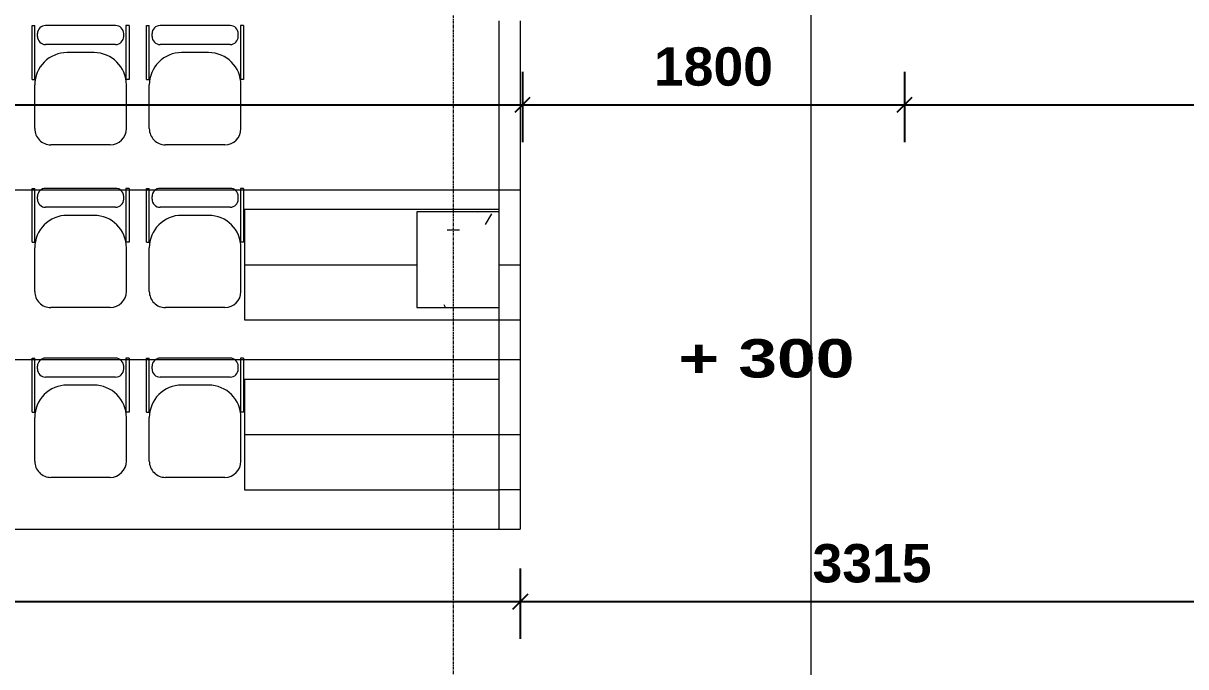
# Model space of a CAD drawing. Header units: inches. Extents: x 22 to 382261, y 22 to 371281.
# Drawn here: x 143676 to 149155, y 253308 to 256340 of the extents above; entities that cross this region are included whole.
import ezdxf

# ---------------------------------------------------------------- set-up
doc = ezdxf.new("R2010")
doc.units = ezdxf.units.IN
doc.header["$MEASUREMENT"] = 0
doc.linetypes.add('Grid Line 1_2_', pattern=[22.225, 12.7, -3.175, 3.175, -3.175])
for name, color, linetype, lineweight in [('A-ANNO-DIMS', 211, 'Continuous', 9), ('A-COLS', 52, 'Continuous', 9), ('A-FLOR', 192, 'Continuous', 9), ('G-ANNO-DIMS', 111, 'Continuous', 9), ('G-ANNO-SYMB', 111, 'Continuous', 9), ('I-FURN', 30, 'Continuous', 9), ('Q-CASE', 31, 'Continuous', 9), ('S-GRID', 1, 'Continuous', 9)]:
    doc.layers.add(name, color=color, linetype=linetype, lineweight=lineweight)
doc.styles.add('Arial_B_1', font='arialbd.ttf', dxfattribs={"height": 180.555556})
doc.styles.add('Arial_B_3', font='arialbd.ttf', dxfattribs={"width": 1.3, "height": 180.555556})
doc.dimstyles.new('1', dxfattribs={"dimscale": 304.8, "dimtxt": 178.545395, "dimasz": 0.227865, "dimexe": 0.574147, "dimexo": 0.0625, "dimgap": 0.287073, "dimtad": 1, "dimdec": 0, "dimzin": 0, "dimdsep": 46, "dimtxsty": 'Arial_B_1', "dimblk1": 'OBLIQUE', "dimblk2": 'OBLIQUE', "dimsah": 1, "dimcen": 0.09, "dimdle": 0.574147, "dimazin": 0, "dimtfac": 1, "dimtdec": 4, "dimtix": 1, "dimtmove": 0, "dimatfit": 3, "dimfxl": 0.574147, "dimfxlon": 1, "dimtvp": 1, "dimtolj": 1, "dimtzin": 0, "dimarcsym": 2})

# ---------------------------------------------------------------- blocks, each defined once
blk = doc.blocks.new('Casework 10 - Casework 10-654344-01-Ground floor DIMENSION PLAN')
at = {"layer": 'Q-CASE'}
for p, q in [((11981.2, 7658.2), (11981.2, 8453.2)), ((12081.2, 8453.5), (12081.2, 7658.2)), ((11981.2, 7553.2), (11981.2, 7658.2)), ((11981.2, 7658.2), (12081.2, 7658.2)), ((12081.2, 7658.2), (12081.2, 7304.2)), ((11981.2, 7304.2), (12081.2, 7304.2)), ((12081.2, 7304.2), (12081.2, 7044.2)), ((11981.2, 7044.2), (11981.2, 7103.2)), ((11981.2, 6858.2), (11981.2, 7044.2)), ((11981.2, 7044.2), (12081.2, 7044.2)), ((12081.2, 7044.2), (12081.2, 6858.2)), ((11981.2, 6504.2), (11981.2, 6858.2)), ((11981.2, 6858.2), (12081.2, 6858.2)), ((12081.2, 6858.2), (12081.2, 6504.2)), ((11981.2, 6244.2), (11981.2, 6504.2)), ((11981.2, 6504.2), (12081.2, 6504.2)), ((12081.2, 6504.2), (12081.2, 6244.2)), ((11981.2, 6058.2), (11981.2, 6244.2)), ((12081.2, 6244.2), (11981.2, 6244.2)), ((12081.2, 6244.2), (12081.2, 6058.2)), ((11981.2, 6058.2), (12081.2, 6058.2))]:
    blk.add_line(p, q, dxfattribs=at)
blk = doc.blocks.new('Chair - Auditorium_0001 - Copy - Chair - Auditorium_0001 - Copy-940343-01-Ground floor DIMENSION PLAN')
at = {"layer": 'I-FURN'}
for p, q in [((21, 497.5), (300.4, 497.5)), ((-55.2, 421.3), (-55.2, 215.3)), ((376.6, 421.3), (376.6, 215.3)), ((-67.9, -64.1), (-67.9, 189.9)), ((-67.9, 189.9), (-53, 189.9)), ((-53, -64.1), (-53, 189.9)), ((389.3, 189.9), (376.6, 189.9)), ((376.6, 189.9), (376.6, -64.1)), ((389.3, 189.9), (389.3, -64.1)), ((97.2, 62.9), (224.2, 62.9)), ((-4.4, 24.9), (325.8, 24.9)), ((-42.5, -13.2), (-42.5, -26.2)), ((363.9, -13.2), (363.9, -26.2)), ((-67.9, -64.1), (-53, -64.1)), ((-4.4, -64.3), (325.8, -64.3)), ((389.3, -64.1), (376.6, -64.1))]:
    blk.add_line(p, q, dxfattribs=at)
for centre, radius, start, end in [((21, 421.3), 76.2, 90, 180), ((300.4, 421.3), 76.2, 360, 90), ((97.2, 215.3), 152.4, 180, 270), ((224.2, 215.3), 152.4, 270, 0), ((-4.4, -13.2), 38.1, 90, 180), ((325.8, -13.2), 38.1, 360, 90), ((-4.4, -26.2), 38.1, 180, 270), ((325.8, -26.2), 38.1, 270, 0)]:
    blk.add_arc(centre, radius, start, end, dxfattribs=at)
blk = doc.blocks.new('_Oblique')
at = {"color": 0, "linetype": 'ByBlock', "lineweight": -2}
blk.add_line((-0.5, -0.5), (0.5, 0.5), dxfattribs=at)
blk = doc.blocks.new('*D4535')
at = {"layer": 'A-ANNO-DIMS', "color": 0, "lineweight": -2, "transparency": 16777216}
for p, q in [((135618.8, 253770.3), (135618.8, 253439.4)), ((146018.8, 253770.3), (146018.8, 253439.4)), ((135443.8, 253614.4), (146193.8, 253614.4))]:
    blk.add_line(p, q, dxfattribs=at)
at = {"layer": 'Defpoints', "color": 0, "transparency": 16777216}
for p in [(135618.8, 253789.4), (146018.8, 253789.4), (146018.8, 253614.4)]:
    blk.add_point(p, dxfattribs=at)
at = {"layer": 'A-ANNO-DIMS', "color": 0, "lineweight": -2, "transparency": 16777216, "xscale": 69.45312499999999, "yscale": 69.45312499999999, "zscale": 69.45312499999999, "rotation": 180}
blk.add_blockref('_Oblique', (135618.8, 253614.4), dxfattribs=at)
at = {"layer": 'A-ANNO-DIMS', "color": 0, "lineweight": -2, "transparency": 16777216, "xscale": 69.45312499999999, "yscale": 69.45312499999999, "zscale": 69.45312499999999}
blk.add_blockref('_Oblique', (146018.8, 253614.4), dxfattribs=at)
at = {"layer": 'A-ANNO-DIMS', "color": 0, "transparency": 16777216, "insert": (140818.8, 253794.1), "char_height": 180.56, "width": 816.208, "attachment_point": 5, "style": 'Arial_B_1'}
blk.add_mtext('\\A1;10400', dxfattribs=at)
blk = doc.blocks.new('*D4536')
at = {"layer": 'A-ANNO-DIMS', "color": 0, "lineweight": -2, "transparency": 16777216}
for p, q in [((146018.8, 253770.3), (146018.8, 253439.4)), ((149333.8, 253770.3), (149333.8, 253439.4)), ((145843.8, 253614.4), (149508.8, 253614.4))]:
    blk.add_line(p, q, dxfattribs=at)
at = {"layer": 'Defpoints', "color": 0, "transparency": 16777216}
for p in [(146018.8, 253789.4), (149333.8, 253789.4), (149333.8, 253614.4)]:
    blk.add_point(p, dxfattribs=at)
at = {"layer": 'A-ANNO-DIMS', "color": 0, "lineweight": -2, "transparency": 16777216, "xscale": 69.45312499999999, "yscale": 69.45312499999999, "zscale": 69.45312499999999, "rotation": 180}
blk.add_blockref('_Oblique', (146018.8, 253614.4), dxfattribs=at)
at = {"layer": 'A-ANNO-DIMS', "color": 0, "lineweight": -2, "transparency": 16777216, "xscale": 69.45312499999999, "yscale": 69.45312499999999, "zscale": 69.45312499999999}
blk.add_blockref('_Oblique', (149333.8, 253614.4), dxfattribs=at)
at = {"layer": 'A-ANNO-DIMS', "color": 0, "transparency": 16777216, "insert": (147676.3, 253794.1), "char_height": 180.56, "width": 652.966, "attachment_point": 5, "style": 'Arial_B_1'}
blk.add_mtext('\\A1;3315', dxfattribs=at)
blk = doc.blocks.new('*D4592')
at = {"layer": 'A-ANNO-DIMS', "color": 0, "lineweight": -2, "transparency": 16777216}
for p, q in [((135618.8, 256110.7), (135618.8, 255779.7)), ((146028.8, 256110.7), (146028.8, 255779.7)), ((135443.8, 255954.7), (146203.8, 255954.7))]:
    blk.add_line(p, q, dxfattribs=at)
at = {"layer": 'Defpoints', "color": 0, "transparency": 16777216}
for p in [(135618.8, 256129.7), (146028.8, 256129.7), (146028.8, 255954.7)]:
    blk.add_point(p, dxfattribs=at)
at = {"layer": 'A-ANNO-DIMS', "color": 0, "lineweight": -2, "transparency": 16777216, "xscale": 69.45312499999999, "yscale": 69.45312499999999, "zscale": 69.45312499999999, "rotation": 180}
blk.add_blockref('_Oblique', (135618.8, 255954.7), dxfattribs=at)
at = {"layer": 'A-ANNO-DIMS', "color": 0, "lineweight": -2, "transparency": 16777216, "xscale": 69.45312499999999, "yscale": 69.45312499999999, "zscale": 69.45312499999999}
blk.add_blockref('_Oblique', (146028.8, 255954.7), dxfattribs=at)
at = {"layer": 'A-ANNO-DIMS', "color": 0, "transparency": 16777216, "insert": (140823.8, 256134.4), "char_height": 180.56, "width": 816.208, "attachment_point": 5, "style": 'Arial_B_1'}
blk.add_mtext('\\A1;10410', dxfattribs=at)
blk = doc.blocks.new('*D4593')
at = {"layer": 'A-ANNO-DIMS', "color": 0, "lineweight": -2, "transparency": 16777216}
for p, q in [((146028.8, 256110.7), (146028.8, 255779.7)), ((147828.8, 256110.7), (147828.8, 255779.7)), ((145853.8, 255954.7), (148003.8, 255954.7))]:
    blk.add_line(p, q, dxfattribs=at)
at = {"layer": 'Defpoints', "color": 0, "transparency": 16777216}
for p in [(146028.8, 256129.7), (147828.8, 256129.7), (147828.8, 255954.7)]:
    blk.add_point(p, dxfattribs=at)
at = {"layer": 'A-ANNO-DIMS', "color": 0, "lineweight": -2, "transparency": 16777216, "xscale": 69.45312499999999, "yscale": 69.45312499999999, "zscale": 69.45312499999999, "rotation": 180}
blk.add_blockref('_Oblique', (146028.8, 255954.7), dxfattribs=at)
at = {"layer": 'A-ANNO-DIMS', "color": 0, "lineweight": -2, "transparency": 16777216, "xscale": 69.45312499999999, "yscale": 69.45312499999999, "zscale": 69.45312499999999}
blk.add_blockref('_Oblique', (147828.8, 255954.7), dxfattribs=at)
at = {"layer": 'A-ANNO-DIMS', "color": 0, "transparency": 16777216, "insert": (146928.8, 256134.5), "char_height": 180.56, "width": 652.966, "attachment_point": 5, "style": 'Arial_B_1'}
blk.add_mtext('\\A1;1800', dxfattribs=at)
blk = doc.blocks.new('*D4594')
at = {"layer": 'A-ANNO-DIMS', "color": 0, "lineweight": -2, "transparency": 16777216}
for p, q in [((147828.8, 256110.7), (147828.8, 255779.7)), ((152533.8, 256110.7), (152533.8, 255779.7)), ((147653.8, 255954.7), (152708.8, 255954.7))]:
    blk.add_line(p, q, dxfattribs=at)
at = {"layer": 'Defpoints', "color": 0, "transparency": 16777216}
for p in [(147828.8, 256129.7), (152533.8, 256129.7), (152533.8, 255954.7)]:
    blk.add_point(p, dxfattribs=at)
at = {"layer": 'A-ANNO-DIMS', "color": 0, "lineweight": -2, "transparency": 16777216, "xscale": 69.45312499999999, "yscale": 69.45312499999999, "zscale": 69.45312499999999, "rotation": 180}
blk.add_blockref('_Oblique', (147828.8, 255954.7), dxfattribs=at)
at = {"layer": 'A-ANNO-DIMS', "color": 0, "lineweight": -2, "transparency": 16777216, "xscale": 69.45312499999999, "yscale": 69.45312499999999, "zscale": 69.45312499999999}
blk.add_blockref('_Oblique', (152533.8, 255954.7), dxfattribs=at)
at = {"layer": 'A-ANNO-DIMS', "color": 0, "transparency": 16777216, "insert": (150181.3, 256134.4), "char_height": 180.56, "width": 652.966, "attachment_point": 5, "style": 'Arial_B_1'}
blk.add_mtext('\\A1;4705', dxfattribs=at)

msp = doc.modelspace()

# ---------------------------------------------------------------- hatches: boundary and pattern name
at = {"layer": 'A-COLS'}
h = msp.add_hatch(dxfattribs=at)
h.set_pattern_fill('FP_12', color=256, style=0, pattern_type=2)
h.set_pattern_definition([(0, (133937.62, 247897.27), (1422.4, 355.6), [58.674, -1008.126, 58.674, -1008.126, -5689.6]), (0, (133937.62, 247897.27), (1422.4, 355.6), [-2133.6, 58.674, -2074.926, 58.674, -1008.126, -2489.2]), (0, (133937.62, 247897.27), (1422.4, 355.6), [-5334, 58.674, -652.526, 58.674, -1719.326]), (120, (134471.02, 248075.07), (-1019.159, 1054.0345), [58.674, -1008.126, 58.674, -1008.126, -5689.6]), (120, (134471.02, 248075.07), (-1019.159, 1054.0345), [-2133.6, 58.674, -2074.926, 58.674, -1008.126, -2489.2]), (120, (134471.02, 248075.07), (-1019.159, 1054.0345), [-5334, 58.674, -652.526, 58.674, -1719.326]), (240, (134648.82, 248786.27), (-403.241, -1409.635), [58.674, -1008.126, 58.674, -1008.126, -5689.6]), (240, (134648.82, 248786.27), (-403.241, -1409.635), [-2133.6, 58.674, -2074.926, 58.674, -1008.126, -2489.2]), (240, (134648.82, 248786.27), (-403.241, -1409.635), [-5334, 58.674, -652.526, 58.674, -1719.326])])
h.paths.add_polyline_path([(145531.3, 255000.5), (145918.8, 255000.5), (145918.8, 255450.5), (145531.3, 255450.5), (145531.3, 255348.6)])

# ---------------------------------------------------------------- linework, layer by layer
at = {"layer": 'A-COLS', "lineweight": 18}
for p, q in [((145531.3, 255450.5), (145531.3, 255000.5)), ((145918.8, 255450.5), (145531.3, 255450.5)), ((145918.8, 255000.5), (145918.8, 255450.5)), ((145531.3, 255000.5), (145918.8, 255000.5))]:
    msp.add_line(p, q, dxfattribs=at)
at = {"layer": 'A-FLOR'}
for p, q in [((145918.8, 255555.5), (145918.8, 256350.5)), ((135593.5, 255555.5), (145918.8, 255555.5)), ((145918.8, 255461.5), (144718.8, 255461.5)), ((144718.8, 255461.5), (144718.8, 254941.5)), ((145918.8, 255450.5), (145918.8, 255461.5)), ((144718.8, 255201.5), (145531.3, 255201.5)), ((145918.8, 254755.5), (145918.8, 255000.5)), ((144718.8, 254941.5), (145918.8, 254941.5)), ((135593.5, 254755.5), (145918.8, 254755.5)), ((145918.8, 254661.5), (144718.8, 254661.5)), ((144718.8, 254661.5), (144718.8, 254141.5)), ((145918.8, 253955.5), (145918.8, 254661.5)), ((144718.8, 254401.5), (145918.8, 254401.5)), ((144718.8, 254141.5), (145918.8, 254141.5)), ((135593.5, 253955.5), (145918.8, 253955.5))]:
    msp.add_line(p, q, dxfattribs=at)
at = {"layer": 'S-GRID', "linetype": 'Grid Line 1_2_'}
msp.add_line((145703.8, 238493.9), (145703.8, 261912.7), dxfattribs=at)

# ---------------------------------------------------------------- block references
at = {"layer": 'I-FURN', "rotation": 180}
for p in [(144107.2, 256264.4), (144647.2, 256264.4), (144107.2, 255497.4), (144647.2, 255497.4), (144107.2, 254697.4), (144647.2, 254697.4)]:
    msp.add_blockref('Chair - Auditorium_0001 - Copy - Chair - Auditorium_0001 - Copy-940343-01-Ground floor DIMENSION PLAN', p, dxfattribs=at)
at = {"layer": 'Q-CASE'}
msp.add_blockref('Casework 10 - Casework 10-654344-01-Ground floor DIMENSION PLAN', (133937.6, 247897.3), dxfattribs=at)

# ---------------------------------------------------------------- texts
at = {"layer": 'G-ANNO-DIMS', "insert": (146763.6, 254851.3), "char_height": 180.56, "width": 934.142, "attachment_point": 1, "line_spacing_factor": 0.941778, "style": 'Arial_B_3', "bg_fill": 3, "box_fill_scale": 1.25, "bg_fill_color": 256, "bg_fill_true_color": 13158600, "bg_fill_transparency": 0}
msp.add_mtext('+ 300', dxfattribs=at)

# ---------------------------------------------------------------- dimensions: what is measured, and where the dimension line sits
at = {"layer": 'A-ANNO-DIMS'}
for base, p1, p2, override, picture, middle in [((146028.8, 255954.7), (135618.8, 256129.7), (146028.8, 256129.7), {"dimpost": '<>', "dimfxl": 10410}, '*D4592', (140823.8, 256134.4)), ((147828.8, 255954.7), (146028.8, 256129.7), (147828.8, 256129.7), {"dimpost": '<>', "dimfxl": 1800}, '*D4593', (146928.8, 256134.5)), ((152533.8, 255954.7), (147828.8, 256129.7), (152533.8, 256129.7), {"dimpost": '<>', "dimfxl": 4705}, '*D4594', (150181.3, 256134.4)), ((146018.8, 253614.4), (135618.8, 253789.4), (146018.8, 253789.4), {"dimpost": '<>', "dimfxl": 10400}, '*D4535', (140818.8, 253794.1)), ((149333.8, 253614.4), (146018.8, 253789.4), (149333.8, 253789.4), {"dimpost": '<>', "dimfxl": 3315}, '*D4536', (147676.3, 253794.1))]:
    dim = msp.add_linear_dim(base=base, p1=p1, p2=p2, dimstyle='1', override=override, dxfattribs=at)
    dim.commit()
    dim.dimension.update_dxf_attribs({"geometry": picture, "text_midpoint": middle})

# ---------------------------------------------------------------- next in the draw order: linework, layer by layer
at = {"layer": 'G-ANNO-SYMB'}
msp.add_line((147388.6, 261896.9), (147388.6, 240684), dxfattribs=at)

doc.saveas('drawing.dxf')
